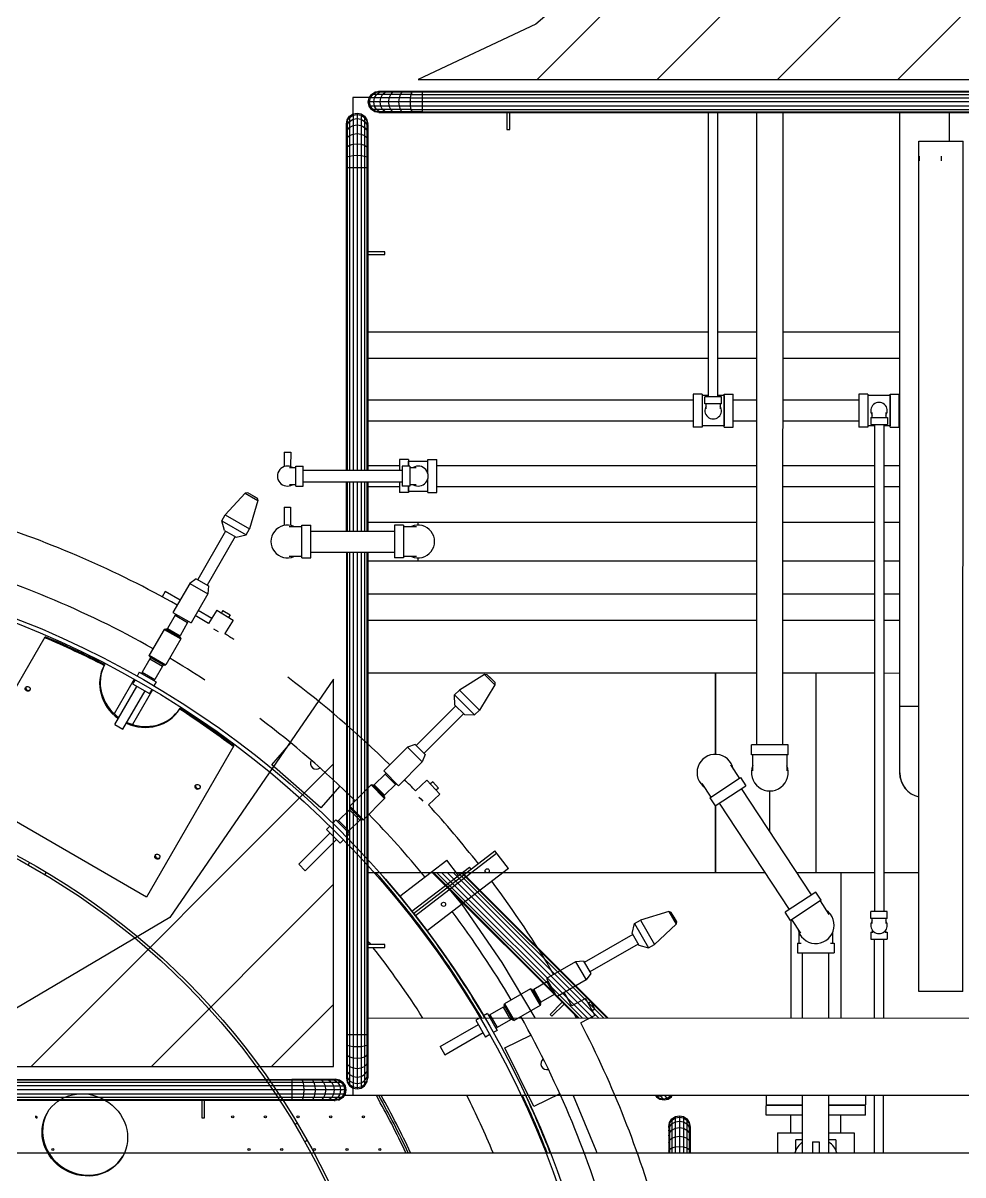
# Model space of a CAD drawing. Header units: metres. Extents: x 0 to 63075, y 0 to 44550.
# Drawn here: x 51508 to 51831.8, y 39128.8 to 39525.4 of the extents above; entities that cross this region are included whole.
import ezdxf

# ---------------------------------------------------------------- set-up
doc = ezdxf.new("R2010")
doc.units = ezdxf.units.M
doc.header["$LTSCALE"] = 75
for name, color, linetype in [('GSB', 7, 'Continuous'), ('ML6', 1, 'Continuous'), ('SDM', 7, 'Continuous'), ('SL1', 8, 'Continuous')]:
    doc.layers.add(name, color=color, linetype=linetype)
doc.styles.add('ROMANS', font='ROMANS.SHX')
doc.dimstyles.new('75___1-75', dxfattribs={"dimscale": 75, "dimtxt": 2.5, "dimasz": 2, "dimexe": 1.5, "dimexo": 1, "dimgap": 0.5, "dimtad": 1, "dimdec": 0, "dimzin": 12, "dimtxsty": 'ROMANS', "dimcen": 0, "dimclrd": 256, "dimclre": 256, "dimclrt": 3, "dimazin": 3, "dimtfac": 1, "dimtdec": 0, "dimtmove": 0, "dimatfit": 0, "dimfxl": 1, "dimlwd": -1, "dimlwe": -1, "dimarcsym": 0})
pattern_1 = [(44.99813, (326091.56, -18363.04), (-137.8813, 137.89033), [])]

# ---------------------------------------------------------------- blocks, each defined once
blk = doc.blocks.new('A$C6bae614f')
at = {"layer": 'SL1'}
h = blk.add_hatch(dxfattribs=at)
h.set_pattern_fill('_USER', color=256, scale=195, angle=44.9981, style=0, pattern_type=0)
h.set_pattern_definition(pattern_1)
h.paths.add_polyline_path([(358071, 37896.2), (361631.3, 37896.1), (361009.7, 38148.1), (360542.3, 38461.6), (359930.9, 38574.4), (359262.4, 38550.2), (358674.7, 38308.7), (358340.7, 38022.9)])
h = blk.add_hatch(dxfattribs=at)
h.set_pattern_fill('_USER', color=256, scale=195, angle=44.9981, style=0, pattern_type=0)
h.set_pattern_definition(pattern_1)
h.paths.add_polyline_path([(357501.1, 35974.6), (356922, 35632.6), (357876.8, 35632.6), (357876.8, 36521.1)])
for p, q in [((357920.7, 37854.3), (357920.7, 37816.4)), ((357958.6, 37854.3), (357920.7, 37854.3)), ((357956.3, 37844.3), (357958.1, 37853.6)), ((357958.1, 37853.6), (357963.4, 37861.5)), ((358053.4, 37853.6), (357958.1, 37853.6)), ((357959.4, 37844.3), (357961.2, 37853.6)), ((357961.2, 37853.6), (357966.4, 37861.5)), ((357963.4, 37861.5), (357971.3, 37866.8)), ((358054.6, 37861.5), (357963.4, 37861.5)), ((357966.4, 37861.5), (357974.1, 37866.8)), ((357968.6, 37844.3), (357970.3, 37853.6)), ((357970.3, 37853.6), (357975, 37861.5)), ((357971.3, 37866.8), (357980.7, 37868.7)), ((366481, 37866.5), (357971.3, 37866.8)), ((357974.1, 37866.8), (357983.2, 37868.7)), ((357975, 37861.5), (357982.2, 37866.8)), ((366471.7, 37868.4), (357980.7, 37868.7)), ((357982.2, 37866.8), (357990.6, 37868.7)), ((357983.4, 37844.3), (357984.9, 37853.6)), ((357984.9, 37853.6), (357989, 37861.5)), ((357989, 37861.5), (357995.2, 37866.8)), ((357995.2, 37866.8), (358002.5, 37868.7)), ((358003.1, 37844.3), (358004.3, 37853.6)), ((358004.3, 37853.6), (358007.6, 37861.5)), ((358007.6, 37861.5), (358012.5, 37866.8)), ((358012.5, 37866.8), (358018.3, 37868.7)), ((358026.7, 37844.3), (358027.5, 37853.6)), ((358027.5, 37853.6), (358029.8, 37861.5)), ((358029.8, 37861.5), (358033.2, 37866.8)), ((358033.2, 37866.8), (358037.3, 37868.7)), ((358053, 37844.3), (358053.4, 37853.6)), ((358053.4, 37853.6), (358054.6, 37861.5)), ((358053.4, 37853.6), (358080.7, 37853.6)), ((358054.6, 37861.5), (358056.3, 37866.8)), ((358056.3, 37866.8), (358054.6, 37861.5)), ((358054.6, 37861.5), (358080.7, 37861.5)), ((358056.3, 37866.8), (358058.4, 37868.7)), ((358080.7, 37866.8), (358056.3, 37866.8)), ((358080.7, 37866.8), (358080.7, 37868.7)), ((358080.7, 37861.5), (358080.7, 37866.8)), ((358080.7, 37861.5), (366371.7, 37861.3)), ((358080.7, 37853.6), (358080.7, 37861.5)), ((358080.7, 37844.3), (358080.7, 37853.6)), ((358080.7, 37853.6), (366371.7, 37853.3)), ((366496.1, 37844), (357956.3, 37844.3)), ((357958.1, 37834.9), (357956.3, 37844.3)), ((357963.4, 37827), (357958.1, 37834.9)), ((366494.2, 37834.7), (357958.1, 37834.9)), ((357961.2, 37834.9), (357959.4, 37844.3)), ((357966.4, 37827), (357961.2, 37834.9)), ((358054.6, 37827), (357963.4, 37827)), ((357971.3, 37821.7), (357963.4, 37827)), ((357974.1, 37821.7), (357966.4, 37827)), ((357970.3, 37834.9), (357968.6, 37844.3)), ((357975, 37827), (357970.3, 37834.9)), ((357982.2, 37821.7), (357975, 37827)), ((357984.9, 37834.9), (357983.4, 37844.3)), ((357989, 37827), (357984.9, 37834.9)), ((357995.2, 37821.7), (357989, 37827)), ((358004.3, 37834.9), (358003.1, 37844.3)), ((358007.6, 37827), (358004.3, 37834.9)), ((358012.5, 37821.7), (358007.6, 37827)), ((358027.5, 37834.9), (358026.7, 37844.3)), ((358029.8, 37827), (358027.5, 37834.9)), ((358033.2, 37821.7), (358029.8, 37827)), ((358053.4, 37834.9), (358053, 37844.3)), ((358054.6, 37827), (358053.4, 37834.9)), ((358054.6, 37827), (358080.7, 37827)), ((358056.3, 37821.7), (358054.6, 37827)), ((358054.6, 37827), (358056.3, 37821.7)), ((358080.7, 37834.9), (358080.7, 37844.3)), ((358080.7, 37827), (358080.7, 37834.9)), ((358080.7, 37827), (366371.7, 37826.7)), ((358080.7, 37821.7), (358080.7, 37827)), ((357906.3, 37794.3), (357908.1, 37803.6)), ((357906.3, 37791.8), (357908.1, 37800.9)), ((357908.1, 37803.6), (357913.4, 37811.5)), ((357908.1, 37800.9), (357913.4, 37808.6)), ((357908.1, 37800.9), (357908.1, 37803.6)), ((357908.1, 37800.9), (357908.1, 37792.8)), ((357908.1, 37792.8), (357913.4, 37799.9)), ((357913.4, 37811.5), (357921.3, 37816.8)), ((357913.4, 37808.6), (357921.3, 37813.7)), ((357913.4, 37811.5), (357913.4, 36999.7)), ((357913.4, 37799.9), (357921.3, 37804.7)), ((357921.3, 37816.8), (357930.7, 37818.7)), ((357921.3, 37816.8), (357921.3, 36999.7)), ((357921.3, 37813.7), (357930.7, 37815.6)), ((357921.3, 37804.7), (357930.7, 37806.4)), ((357930.7, 37818.7), (357930.6, 36999.7)), ((357930.7, 37818.7), (357940, 37816.8)), ((357930.7, 37815.6), (357940, 37813.7)), ((357930.7, 37806.4), (357940, 37804.7)), ((357940, 37816.8), (357947.9, 37811.5)), ((357940, 37816.8), (357940, 36999.7)), ((357940, 37813.7), (357947.9, 37808.6)), ((357940, 37804.7), (357947.9, 37799.9)), ((357947.9, 37811.5), (357947.9, 36999.7)), ((357947.9, 37811.5), (357953.2, 37803.6)), ((357947.9, 37808.6), (357953.2, 37800.9)), ((357947.9, 37799.9), (357953.2, 37792.8)), ((357953.2, 37803.6), (357953.2, 36999.7)), ((357953.2, 37803.6), (357955.1, 37794.3)), ((357953.2, 37800.9), (357955.1, 37791.8)), ((358080.7, 37821.7), (357971.3, 37821.7)), ((357980.7, 37819.9), (357971.3, 37821.7)), ((357983.2, 37819.9), (357974.1, 37821.7)), ((357980.7, 37819.9), (366471.7, 37819.6)), ((357990.6, 37819.9), (357982.2, 37821.7)), ((358002.5, 37819.9), (357995.2, 37821.7)), ((358018.3, 37819.9), (358012.5, 37821.7)), ((358037.3, 37819.9), (358033.2, 37821.7)), ((358056.3, 37821.7), (358080.7, 37821.7)), ((358058.4, 37819.9), (358056.3, 37821.7)), ((358080.7, 37819.9), (358080.7, 37821.7)), ((358080.7, 37821.7), (366371.7, 37821.5)), ((358274.3, 37819.9), (358274.3, 37780.8)), ((358280.7, 37780.8), (358280.7, 37819.9)), ((358736.8, 37168.2), (358736.8, 37819.9)), ((358758.2, 37168.2), (358758.2, 37819.9)), ((358847.3, 36369.9), (358847.4, 37819.8)), ((358907.6, 36369.9), (358907.7, 37819.8)), ((359175.4, 36306.3), (359175.4, 37819.8)), ((359289.7, 37754.7), (359289.7, 37819.8)), ((357906.2, 36999.7), (357906.3, 37791.8)), ((357906.3, 37794.3), (357906.3, 37791.8)), ((357906.3, 37784.4), (357908.1, 37792.8)), ((357906.3, 37772.5), (357908.1, 37779.8)), ((357908.1, 37792.8), (357908.1, 36999.7)), ((357908.1, 37779.8), (357913.4, 37786)), ((357913.4, 37786), (357921.3, 37790.1)), ((357921.3, 37790.1), (357930.7, 37791.5)), ((357930.7, 37791.5), (357940, 37790.1)), ((357940, 37790.1), (357947.9, 37786)), ((357947.9, 37786), (357953.2, 37779.8)), ((357953.2, 37792.8), (357955.1, 37784.4)), ((357953.2, 37779.8), (357955.1, 37772.5)), ((357955.1, 37791.8), (357955, 36999.7)), ((357955.1, 37791.8), (357955.1, 37794.3)), ((358274.3, 37780.8), (358280.7, 37780.8)), ((357906.3, 37756.6), (357908.1, 37762.5)), ((357908.1, 37762.5), (357913.4, 37767.4)), ((357913.4, 37767.4), (357921.3, 37770.7)), ((357913.4, 37745.2), (357921.3, 37747.4)), ((357921.3, 37770.7), (357930.7, 37771.8)), ((357921.3, 37747.4), (357930.7, 37748.3)), ((357930.7, 37771.8), (357940, 37770.7)), ((357930.7, 37748.3), (357940, 37747.4)), ((357940, 37770.7), (357947.9, 37767.4)), ((357940, 37747.4), (357947.9, 37745.2)), ((357947.9, 37767.4), (357953.2, 37762.4)), ((357953.2, 37762.4), (357955.1, 37756.6)), ((359219.6, 35804.7), (359219.7, 37754.7)), ((359219.7, 37754.7), (359320.7, 37754.7)), ((359320.6, 35804.7), (359320.7, 37754.7)), ((357906.3, 37737.7), (357908.1, 37741.7)), ((357908.1, 37741.7), (357913.4, 37745.2)), ((357908.1, 37718.6), (357913.4, 37720.4)), ((357913.4, 37720.4), (357921.3, 37721.5)), ((357921.3, 37721.5), (357930.7, 37722)), ((357930.7, 37722), (357940, 37721.5)), ((357940, 37721.5), (357947.9, 37720.4)), ((357947.9, 37745.2), (357953.2, 37741.7)), ((357947.9, 37720.4), (357953.2, 37718.6)), ((357953.2, 37741.7), (357955.1, 37737.7)), ((359220.2, 37720.1), (359220.2, 37709.7)), ((359270.2, 37720.1), (359270.2, 37709.7)), ((357906.3, 37716.5), (357908.1, 37718.6)), ((357906.3, 37694.3), (357908.1, 37694.3)), ((357908.1, 37694.3), (357913.4, 37694.3)), ((357913.4, 37694.3), (357921.3, 37694.3)), ((357921.3, 37694.3), (357930.7, 37694.3)), ((357930.7, 37694.3), (357940, 37694.3)), ((357940, 37694.3), (357947.9, 37694.3)), ((357947.9, 37694.3), (357953.2, 37694.3)), ((357953.2, 37718.6), (357955.1, 37716.5)), ((357953.2, 37694.3), (357955.1, 37694.3)), ((357994.2, 37500.6), (357955.1, 37500.6)), ((357955.1, 37494.3), (357994.2, 37494.3)), ((357994.2, 37494.3), (357994.2, 37500.6)), ((358736.8, 37316.5), (357955.1, 37316.6)), ((358847.3, 37316.5), (358758.2, 37316.5)), ((359175.4, 37316.5), (358907.7, 37316.5)), ((358736.8, 37256.2), (357955.1, 37256.2)), ((358847.3, 37256.2), (358758.2, 37256.2)), ((359175.4, 37256.2), (358907.7, 37256.2)), ((358701.5, 37174.1), (358701.5, 37098.6)), ((358722.1, 37174.1), (358701.5, 37174.1)), ((358722.1, 37174.1), (358722.1, 37098.6)), ((358736.8, 37170.9), (358722.1, 37170.9)), ((358766.5, 37168.2), (358728.4, 37168.2)), ((358728.4, 37152.3), (358728.4, 37168.2)), ((358772.9, 37170.9), (358758.2, 37170.9)), ((358766.5, 37152.3), (358766.5, 37168.2)), ((358772.9, 37098.6), (358772.9, 37174.1)), ((358772.9, 37174.1), (358793.5, 37174.1)), ((358772.9, 37170.9), (358772.9, 37101.8)), ((358793.5, 37098.6), (358793.5, 37174.1)), ((359082, 37174.1), (359082, 37098.6)), ((359102.7, 37174.1), (359082, 37174.1)), ((359102.7, 37174.1), (359102.7, 37098.6)), ((359153.4, 37170.9), (359102.7, 37170.9)), ((359153.4, 37098.6), (359153.4, 37174.1)), ((359153.4, 37174.1), (359174, 37174.1)), ((359153.4, 37170.9), (359153.4, 37101.8)), ((359174, 37098.6), (359174, 37174.1)), ((358701.5, 37160.5), (357955.1, 37160.5)), ((358766.5, 37152.3), (358728.4, 37152.3)), ((358731.6, 37140.6), (358731.6, 37152.3)), ((358763.4, 37152.3), (358763.4, 37140.6)), ((358847.3, 37160.5), (358793.5, 37160.5)), ((359082, 37160.5), (358907.7, 37160.5)), ((359175.4, 37160.5), (359174, 37160.5)), ((358701.5, 37112.2), (357955.1, 37112.3)), ((358847.3, 37112.2), (358793.5, 37112.2)), ((359082, 37112.2), (358907.7, 37112.2)), ((359109, 37120.4), (359147.1, 37120.4)), ((359109, 37120.4), (359109, 37104.6)), ((359112.2, 37120.4), (359112.2, 37132.1)), ((359143.9, 37132.1), (359143.9, 37120.4)), ((359147.1, 37120.4), (359147.1, 37104.6)), ((359175.4, 37112.2), (359174, 37112.2)), ((358722.1, 37098.6), (358701.5, 37098.6)), ((358772.9, 37101.8), (358722.1, 37101.8)), ((358772.9, 37098.6), (358793.5, 37098.6)), ((359102.7, 37098.6), (359082, 37098.6)), ((359117.4, 37101.8), (359102.7, 37101.8)), ((359109, 37104.6), (359147.1, 37104.6)), ((359117.4, 37104.6), (359117.3, 35988.2)), ((359138.7, 37104.6), (359138.7, 35988.2)), ((359153.4, 37101.8), (359138.7, 37101.8)), ((359153.4, 37098.6), (359174, 37098.6)), ((357763.2, 37041.4), (357763.1, 37008.1)), ((357763.2, 37041.4), (357778.2, 37041.4)), ((357778.2, 37041.4), (357778.1, 37008.1)), ((357789.8, 36963.4), (357789.8, 37009.4)), ((357789.8, 37009.4), (357807.2, 37009.4)), ((357807.2, 36963.4), (357807.2, 37009.4)), ((357955, 37010.5), (358027.7, 37010.5)), ((358027.7, 37024.1), (358027.7, 36999.7)), ((358048.4, 37024.1), (358027.7, 37024.1)), ((358034, 37009.4), (358034, 36963.4)), ((358051.5, 37009.4), (358034, 37009.4)), ((358048.4, 37024.1), (358048.4, 37009.4)), ((358048.4, 37009.4), (358048.4, 37020.9)), ((358048.4, 37020.9), (358092.9, 37020.9)), ((358051.5, 37009.4), (358051.5, 36963.4)), ((358092.9, 36992.1), (358092.9, 37024.1)), ((358092.9, 37024.1), (358113.5, 37024.1)), ((358113.5, 36948.7), (358113.5, 37024.1)), ((358113.5, 37010.5), (358847.3, 37010.5)), ((358907.7, 37010.5), (359117.4, 37010.5)), ((359138.7, 37010.5), (359175.4, 37010.5)), ((357775.1, 37006.2), (357789.8, 37006.2)), ((357807.2, 36999.7), (358034, 36999.7)), ((358051.5, 37006.2), (358066.2, 37006.2)), ((358092.9, 36948.7), (358092.9, 36980.7)), ((357789.8, 36966.6), (357775.1, 36966.6)), ((357789.8, 36963.4), (357807.2, 36963.4)), ((357807.2, 36973.1), (358034, 36973.1)), ((357906.2, 36860.5), (357906.2, 36973.1)), ((357908.1, 36973.1), (357908.1, 36860.5)), ((357913.4, 36973.1), (357913.4, 36860.5)), ((357921.3, 36973.1), (357921.3, 36860.5)), ((357930.6, 36973.1), (357930.6, 36860.5)), ((357940, 36973.1), (357940, 36860.5)), ((357947.9, 36973.1), (357947.9, 36860.5)), ((357953.2, 36973.1), (357953.2, 36860.5)), ((357955, 36973.1), (357955, 36860.5)), ((357955, 36962.3), (358027.7, 36962.3)), ((358027.7, 36973.1), (358027.7, 36948.7)), ((358051.5, 36963.4), (358034, 36963.4)), ((358048.4, 36951.8), (358048.4, 36963.4)), ((358048.4, 36963.4), (358048.4, 36948.7)), ((358066.2, 36966.6), (358051.5, 36966.6)), ((358113.5, 36962.3), (358847.3, 36962.2)), ((358907.6, 36962.2), (359117.4, 36962.2)), ((359138.7, 36962.2), (359175.4, 36962.2)), ((357674.1, 36947), (357627.6, 36897.7)), ((357680.2, 36948), (357674.1, 36947)), ((357674.1, 36947), (357703.2, 36930.2)), ((357701.1, 36936), (357680.2, 36948)), ((357690.8, 36942.3), (357680.2, 36948)), ((357703.2, 36930.2), (357683.8, 36865.2)), ((357690.8, 36942.3), (357701.1, 36936)), ((357701.1, 36936), (357703.2, 36930.2)), ((358048.4, 36948.7), (358027.7, 36948.7)), ((358048.4, 36951.8), (358092.9, 36951.8)), ((358092.9, 36948.7), (358113.5, 36948.7)), ((357763.1, 36915.4), (357778.1, 36915.4)), ((357763.1, 36915.4), (357763.1, 36873.4)), ((357778.1, 36915.4), (357778.1, 36873.4)), ((357619.9, 36883.9), (357627.6, 36897.7)), ((357619.9, 36883.9), (357675.7, 36851.6)), ((357626.4, 36861.7), (357619.9, 36883.9)), ((357627.6, 36897.7), (357683.8, 36865.2)), ((357955, 36880.8), (358847.3, 36880.8)), ((358070.6, 36874.1), (358070.6, 36880.8)), ((358907.6, 36880.8), (359117.4, 36880.8)), ((359138.7, 36880.8), (359175.4, 36880.8)), ((357628.8, 36860.3), (357564.8, 36749.3)), ((357626.4, 36861.7), (357653.3, 36846.2)), ((357653.3, 36846.2), (357675.7, 36851.6)), ((357675.7, 36851.6), (357683.8, 36865.2)), ((357774.7, 36870.9), (357804.1, 36870.9)), ((357804.1, 36798.7), (357804.1, 36874.1)), ((357804.1, 36874.1), (357824.7, 36874.1)), ((357824.7, 36798.7), (357824.7, 36874.1)), ((357824.7, 36860.5), (358016.5, 36860.5)), ((358016.5, 36874.1), (358016.5, 36798.7)), ((358037.2, 36874.1), (358016.5, 36874.1)), ((358037.2, 36874.1), (358037.2, 36798.7)), ((358037.2, 36870.9), (358066.6, 36870.9)), ((357650.8, 36847.6), (357586.8, 36736.6)), ((357804.1, 36801.9), (357774.7, 36801.9)), ((357804.1, 36798.7), (357824.7, 36798.7)), ((357824.7, 36812.3), (358016.5, 36812.3)), ((357906.2, 36812.3), (357906.2, 35605.8)), ((357908.1, 36812.3), (357908.1, 35596.4)), ((357913.4, 36812.3), (357913.3, 35588.5)), ((357921.3, 36812.3), (357921.3, 35583.2)), ((357930.6, 36812.3), (357930.6, 35581.4)), ((357940, 36812.3), (357939.9, 35583.2)), ((357947.9, 36812.3), (357947.9, 35588.5)), ((357953.2, 36812.3), (357953.1, 35607.3)), ((357955, 36812.3), (357955, 35605.8)), ((358037.2, 36798.7), (358016.5, 36798.7)), ((358066.6, 36801.8), (358037.2, 36801.8)), ((358070.6, 36791.9), (358070.6, 36798.7)), ((357955, 36791.9), (358847.3, 36791.9)), ((358907.6, 36791.9), (359117.4, 36791.9)), ((359138.7, 36791.9), (359175.4, 36791.9)), ((357561.6, 36751.1), (357546.8, 36740.5)), ((357561.6, 36751.1), (357589.9, 36734.8)), ((357490.1, 36721.7), (357483.3, 36709.8)), ((357524.5, 36701.9), (357490.1, 36721.7)), ((357546.8, 36740.5), (357508.1, 36673.6)), ((357546.8, 36740.5), (357588.1, 36716.6)), ((357588.1, 36716.6), (357549.5, 36649.7)), ((357589.9, 36734.8), (357588.1, 36716.6)), ((357955, 36716.6), (358847.3, 36716.5)), ((358907.6, 36716.5), (359117.4, 36716.5)), ((359138.7, 36716.5), (359175.4, 36716.5)), ((357512.9, 36667.4), (357495.4, 36637.1)), ((357508.1, 36673.6), (357549.5, 36649.7)), ((357514.5, 36669.9), (357512.9, 36667.4)), ((357512.9, 36667.4), (357541.8, 36650.7)), ((357597.1, 36660), (357565.8, 36678)), ((357608.8, 36679), (357589.9, 36648.4)), ((357608.8, 36679), (357646.2, 36655.9)), ((357622.9, 36678.4), (357619.3, 36672.5)), ((357622.9, 36678.4), (357639.4, 36668.3)), ((357639.4, 36668.3), (357635.7, 36662.3)), ((357494, 36634.4), (357495.4, 36637.1)), ((357495.4, 36637.1), (357524.3, 36620.4)), ((357541.8, 36650.7), (357524.3, 36620.4)), ((357543.1, 36653.4), (357541.8, 36650.7)), ((357601.4, 36636.5), (357606.5, 36633.4)), ((357646.2, 36655.9), (357627.2, 36625.1)), ((357955, 36656.2), (358847.3, 36656.2)), ((358907.6, 36656.2), (359117.3, 36656.2)), ((359138.7, 36656.2), (359175.4, 36656.2)), ((357014.7, 36271.2), (357214.9, 36618)), ((357488, 36635), (357453.7, 36575.5)), ((357491.8, 36635.7), (357488, 36635)), ((357488, 36635), (357526.1, 36613)), ((357491.8, 36635.7), (357524.8, 36616.7)), ((357526.1, 36613), (357491.8, 36553.5)), ((357522.6, 36617.9), (357524.3, 36620.4)), ((357524.8, 36616.7), (357526.1, 36613)), ((357606.5, 36633.4), (357612.1, 36629.9)), ((357262.5, 36600.4), (357261, 36597.9)), ((357454.9, 36567.1), (357437.4, 36536.8)), ((357453.7, 36575.5), (357491.8, 36553.5)), ((357455, 36571.9), (357453.7, 36575.5)), ((357457.2, 36570.6), (357454.9, 36567.1)), ((357454.9, 36567.1), (357483.8, 36550.4)), ((357455, 36571.9), (357488, 36552.9)), ((357351.4, 36554.4), (357350.2, 36552.3)), ((357430.9, 36536.5), (357425.8, 36527.8)), ((357430.9, 36536.5), (357425.8, 36527.8)), ((357430.9, 36536.5), (357469.4, 36514.3)), ((357435.8, 36533.7), (357437.4, 36536.8)), ((357437.4, 36536.8), (357466.3, 36520.1)), ((357483.8, 36550.4), (357466.3, 36520.1)), ((357485.8, 36554.1), (357483.8, 36550.4)), ((357488, 36552.9), (357491.8, 36553.5)), ((357955, 36535), (358847.3, 36535)), ((358222.9, 36531.3), (358165.3, 36495.8)), ((358222.9, 36531.3), (358246.7, 36507.6)), ((358229.1, 36530.8), (358222.9, 36531.3)), ((358246.2, 36513.7), (358229.1, 36530.8)), ((358237.9, 36522.5), (358229.1, 36530.8)), ((358752.5, 36348.4), (358752.5, 36535)), ((358752.5, 36535), (358752.5, 36348.4)), ((358907.6, 36535), (359117.3, 36535)), ((358983, 36535), (358983, 36306.4)), ((358983, 36535), (358983, 36306.4)), ((359138.7, 36535), (359175.4, 36534.9)), ((357419.4, 36520.5), (357373.5, 36441)), ((357421.1, 36519.5), (357415.6, 36510.1)), ((357421.1, 36519.5), (357415.6, 36510.1)), ((357415.6, 36510.1), (357454.2, 36487.9)), ((357469.4, 36514.3), (357464.3, 36505.5)), ((357469.4, 36514.3), (357464.3, 36505.5)), ((357464.5, 36517.1), (357466.3, 36520.1)), ((358246.7, 36507.6), (358211.2, 36449.9)), ((358237.9, 36522.5), (358246.2, 36513.7)), ((358246.2, 36513.7), (358246.7, 36507.6)), ((357375, 36416.6), (357425.6, 36504.3)), ((357393.4, 36405.9), (357444.1, 36493.7)), ((357461.2, 36496.3), (357415.3, 36416.8)), ((357459.6, 36497.3), (357454.2, 36487.9)), ((357459.6, 36497.3), (357454.2, 36487.9)), ((358154.2, 36484.5), (358165.3, 36495.8)), ((358154.2, 36484.5), (358199.8, 36438.9)), ((358154.7, 36461.4), (358154.2, 36484.5)), ((358165.3, 36495.8), (358211.2, 36449.9)), ((357523.4, 36452.3), (357524.6, 36454.4)), ((358156.8, 36459.4), (358066.1, 36368.7)), ((358154.7, 36461.4), (358176.7, 36439.4)), ((359219.6, 36458.3), (359175.4, 36458.3)), ((358174.7, 36441.4), (358084.1, 36350.8)), ((358176.7, 36439.4), (358199.8, 36438.9)), ((358199.8, 36438.9), (358211.2, 36449.9)), ((357375, 36416.6), (357393.4, 36405.9)), ((357607.4, 36397.9), (357608.9, 36400.4)), ((357734.6, 36324.5), (357778.5, 36374.5)), ((357647.9, 36367.9), (357447.7, 36021.2)), ((358046.5, 36364.9), (357991.8, 36310.3)), ((358063.6, 36371.3), (358046.5, 36364.9)), ((358046.5, 36364.9), (358080.2, 36331.1)), ((358063.6, 36371.3), (358086.7, 36348.2)), ((358086.7, 36348.2), (358080.2, 36331.1)), ((358919.5, 36369.9), (358835.4, 36369.9)), ((358835.4, 36347.6), (358835.4, 36369.9)), ((358919.5, 36347.6), (358835.4, 36347.6)), ((358838.6, 36310.4), (358838.6, 36347.6)), ((358916.3, 36347.6), (358916.3, 36310.4)), ((358919.5, 36347.6), (358919.5, 36369.9)), ((357847.4, 36225.5), (357734.6, 36324.5)), ((358080.2, 36331.1), (358025.6, 36276.5)), ((358787.1, 36324.4), (358807.6, 36293.3)), ((357994.8, 36303.1), (357970.1, 36278.3)), ((357991.8, 36310.3), (358025.6, 36276.5)), ((357997.1, 36305), (357994.8, 36303.1)), ((357994.8, 36303.1), (358018.4, 36279.5)), ((358740.1, 36248.8), (358810.3, 36295)), ((358810.3, 36295), (358822.5, 36276.5)), ((358983, 36306.4), (358983, 36077.8)), ((358983, 36306.4), (358983, 36077.8)), ((357447.7, 36021.2), (357014.7, 36271.2)), ((357891.3, 36275.6), (357847.4, 36225.5)), ((357962.5, 36278.2), (357913.9, 36229.6)), ((357962.5, 36278.2), (357993.6, 36247.1)), ((357966.3, 36277.9), (357962.5, 36278.2)), ((357966.3, 36277.9), (357979.8, 36264.4)), ((357968.1, 36276.1), (357970.1, 36278.3)), ((357970.1, 36278.3), (357993.7, 36254.7)), ((358018.4, 36279.5), (357993.7, 36254.7)), ((358020.4, 36281.7), (358018.4, 36279.5)), ((358090.5, 36289.4), (358064.3, 36264.7)), ((358090.5, 36289.4), (358120.7, 36257.4)), ((358104, 36285.2), (358098.9, 36280.4)), ((358104, 36285.2), (358117.3, 36271.1)), ((358117.3, 36271.1), (358112.2, 36266.4)), ((358742.7, 36250.5), (358722.2, 36281.6)), ((358752.3, 36230.2), (358822.5, 36276.5)), ((358973.3, 36026), (358812.6, 36269.9)), ((357993.6, 36247.1), (357945, 36198.5)), ((357979.8, 36264.4), (357993.2, 36250.9)), ((357991.4, 36252.7), (357993.7, 36254.7)), ((357993.2, 36250.9), (357993.6, 36247.1)), ((358072.3, 36250.3), (358076.5, 36246)), ((358076.5, 36246), (358081, 36241.1)), ((358120.7, 36257.4), (358094.3, 36232.6)), ((358740.1, 36248.8), (358752.3, 36230.2)), ((358877.5, 36171.4), (358877.5, 36264.3)), ((357912.9, 36221.2), (357888.1, 36196.4)), ((357916, 36224), (357912.9, 36221.2)), ((357912.9, 36221.2), (357936.5, 36197.5)), ((357913.9, 36229.6), (357945, 36198.5)), ((357914.2, 36225.8), (357913.9, 36229.6)), ((357914.2, 36225.8), (357927.7, 36212.3)), ((358752.5, 36077.8), (358752.5, 36230.3)), ((358752.5, 36230.3), (358752.5, 36077.8)), ((358922.9, 35992.8), (358762.2, 36236.7)), ((357881.7, 36197.9), (357874.6, 36190.7)), ((357881.7, 36197.9), (357874.6, 36190.7)), ((357881.7, 36197.9), (357897.5, 36182.1)), ((357885.8, 36193.8), (357888.1, 36196.4)), ((357888.1, 36196.4), (357911.8, 36172.8)), ((357936.5, 36197.5), (357911.8, 36172.8)), ((357927.7, 36212.3), (357941.1, 36198.9)), ((357939.3, 36200.7), (357936.5, 36197.5)), ((357941.1, 36198.9), (357945, 36198.5)), ((357796.7, 36096.4), (357868.4, 36168.1)), ((357867.9, 36184), (357860.2, 36176.3)), ((357867.9, 36184), (357860.2, 36176.3)), ((357860.2, 36176.3), (357875.9, 36160.6)), ((357897.5, 36182.1), (357913.2, 36166.4)), ((357913.2, 36166.4), (357906.1, 36159.2)), ((357913.2, 36166.4), (357906.1, 36159.2)), ((357909.2, 36170.4), (357911.8, 36172.8)), ((357811.8, 36081.4), (357883.5, 36153)), ((357875.9, 36160.6), (357891.6, 36144.8)), ((357899.3, 36152.5), (357891.6, 36144.8)), ((357899.3, 36152.5), (357891.6, 36144.8)), ((358060.2, 35983.7), (358246.8, 36126.8)), ((358064.2, 35978.7), (358250.7, 36121.8)), ((358277.7, 36086.5), (358246.8, 36126.8)), ((357178.7, 36100.4), (357175.6, 36094.9)), ((357796.7, 36096.4), (357811.8, 36081.4)), ((358028.4, 36023.2), (358136.1, 36105.9)), ((358056.3, 35988.7), (358188.1, 36089.7)), ((358277.7, 36086.5), (358091.3, 35943.5)), ((358163.1, 36070.6), (358136.1, 36105.9)), ((358191.9, 36084.7), (358188.1, 36089.7)), ((357214.5, 36072.4), (357217.7, 36077.9)), ((357955, 36077.8), (358866.9, 36077.8)), ((358437, 35743.8), (358103, 36077.8)), ((358105.6, 36077.8), (358439.6, 35743.8)), ((358113.1, 36077.8), (358447.1, 35743.8)), ((358124.3, 36077.8), (358458.3, 35743.8)), ((358137.5, 36077.8), (358471.5, 35743.8)), ((358150.7, 36077.8), (358484.7, 35743.8)), ((358161.9, 36077.8), (358495.9, 35743.8)), ((358169.4, 36077.8), (358503.4, 35743.8)), ((358172, 36077.8), (358506, 35743.8)), ((358939.2, 36077.8), (359117.3, 36077.8)), ((359040.2, 36077.8), (359040.2, 35743.7)), ((359138.7, 36077.8), (359219.6, 36077.7)), ((358145.2, 36035.6), (358171.3, 36003.1)), ((358983.2, 36032.5), (358913, 35986.3)), ((358995.4, 36014), (358983.2, 36032.5)), ((358171.3, 36003.1), (358262.9, 35871.2)), ((358995.4, 36014), (358925.2, 35967.7)), ((358992.7, 36012.2), (359013.2, 35981.1)), ((358060.4, 35983.8), (358091.3, 35943.5)), ((358645.5, 35987.8), (358580.6, 35968.4)), ((358645.5, 35987.8), (358662.3, 35958.7)), ((358651.3, 35985.7), (358645.5, 35987.8)), ((358663.4, 35964.8), (358651.3, 35985.7)), ((358657.6, 35975.4), (358651.3, 35985.7)), ((358925.2, 35967.7), (358913, 35986.3)), ((359147, 35988.2), (359108.9, 35988.2)), ((359108.9, 35972.3), (359108.9, 35988.2)), ((359147, 35972.3), (359147, 35988.2)), ((358561.5, 35937.9), (358567, 35960.3)), ((358567, 35960.3), (358580.6, 35968.4)), ((358567, 35960.3), (358599.2, 35904.5)), ((358580.6, 35968.4), (358613, 35912.2)), ((358662.3, 35958.7), (358613, 35912.2)), ((358657.6, 35975.4), (358663.4, 35964.8)), ((358663.4, 35964.8), (358662.3, 35958.7)), ((358925.9, 35968.2), (358925.9, 35743.7)), ((358948.3, 35938.3), (358927.8, 35969.5)), ((359147, 35972.3), (359108.9, 35972.3)), ((359112.1, 35960.6), (359112.1, 35972.3)), ((359143.9, 35972.3), (359143.9, 35960.6)), ((358562.9, 35935.4), (358451.9, 35871.4)), ((358561.5, 35937.9), (358577, 35911)), ((358944.1, 35940.3), (358944.1, 35915.1)), ((359021.9, 35915.1), (359021.9, 35940.3)), ((359108.9, 35940.4), (359113.7, 35940.4)), ((359108.9, 35940.4), (359108.9, 35924.6)), ((359108.9, 35924.6), (359147, 35924.6)), ((359112.1, 35945.8), (359112.1, 35940.4)), ((359117.3, 35743.7), (359117.3, 35924.6)), ((359138.7, 35743.7), (359138.7, 35924.6)), ((359142.3, 35940.4), (359147, 35940.4)), ((359143.9, 35940.4), (359143.9, 35945.8)), ((359147, 35940.4), (359147, 35924.6)), ((357994.1, 35912.1), (357955, 35912.1)), ((357955, 35905.8), (357994.1, 35905.8)), ((357994.1, 35905.8), (357994.1, 35912.1)), ((358575.6, 35913.4), (358464.6, 35849.4)), ((358577, 35911), (358599.2, 35904.5)), ((358599.2, 35904.5), (358613, 35912.2)), ((358941, 35915.1), (358949, 35915.1)), ((358941, 35915.1), (358941, 35892.9)), ((359017, 35915.1), (359025, 35915.1)), ((359025, 35915.1), (359025, 35892.9)), ((358262.9, 35871.2), (358338.5, 35743.8)), ((358432, 35872.7), (358365, 35834.1)), ((358450.1, 35874.5), (358432, 35872.7)), ((358432, 35872.7), (358455.8, 35831.4)), ((358450.1, 35874.5), (358466.5, 35846.2)), ((358941, 35892.9), (359025, 35892.9)), ((358952.8, 35743.7), (358952.8, 35892.9)), ((359013.1, 35743.7), (359013.2, 35892.9)), ((358466.5, 35846.2), (358455.8, 35831.4)), ((358366.1, 35826.4), (358335.7, 35808.9)), ((358365, 35834.1), (358388.9, 35792.7)), ((358368.7, 35827.7), (358366.1, 35826.4)), ((358366.1, 35826.4), (358382.8, 35797.5)), ((358455.8, 35831.4), (358388.9, 35792.7)), ((358328.4, 35810.8), (358268.8, 35776.4)), ((358328.4, 35810.8), (358350.4, 35772.7)), ((358332, 35809.4), (358328.4, 35810.8)), ((358332, 35809.4), (358351, 35776.4)), ((358333.2, 35807.2), (358335.7, 35808.9)), ((358335.7, 35808.9), (358352.4, 35780)), ((358382.8, 35797.5), (358352.4, 35780)), ((358385.2, 35799.1), (358382.8, 35797.5)), ((359320.6, 35804.7), (359219.6, 35804.7)), ((358265.7, 35768.5), (358235.4, 35751)), ((358269.5, 35770.4), (358265.7, 35768.5)), ((358265.7, 35768.5), (358282.4, 35739.6)), ((358268.2, 35772.6), (358268.8, 35776.4)), ((358268.2, 35772.6), (358287.2, 35739.6)), ((358268.8, 35776.4), (358290.8, 35738.3)), ((358350.4, 35772.7), (358290.8, 35738.3)), ((358349.8, 35778.6), (358352.4, 35780)), ((358351, 35776.4), (358350.4, 35772.7)), ((358400.9, 35779.9), (358373.2, 35752.2)), ((358377.7, 35747.8), (358405.4, 35775.4)), ((358454.9, 35788.4), (358423.3, 35771.4)), ((358454.9, 35788.4), (358475.8, 35749.7)), ((358466.9, 35780.9), (358460.8, 35777.6)), ((358466.9, 35780.9), (358476.1, 35763.9)), ((357955, 35743.8), (360670.1, 35743.7)), ((358212.6, 35744.2), (358203.2, 35738.8)), ((358212.6, 35744.2), (358203.2, 35738.8)), ((358203.2, 35738.8), (358225.4, 35700.2)), ((358229.6, 35754), (358220.8, 35749)), ((358229.6, 35754), (358220.8, 35749)), ((358229.6, 35754), (358251.8, 35715.5)), ((358232.4, 35749.1), (358235.4, 35751)), ((358235.4, 35751), (358252.1, 35722.1)), ((358282.4, 35739.6), (358252.1, 35722.1)), ((358286, 35741.8), (358282.4, 35739.6)), ((358287.2, 35739.6), (358290.8, 35738.3)), ((358373.2, 35752.2), (358377.7, 35747.8)), ((358427.3, 35755.4), (358433.3, 35744.3)), ((358475.8, 35749.7), (358443.9, 35732.5)), ((358476.1, 35763.9), (358469.9, 35760.5)), ((358121.2, 35678.1), (358209, 35728.8)), ((358251.8, 35715.5), (358243.1, 35710.4)), ((358251.8, 35715.5), (358243.1, 35710.4)), ((358249, 35720.4), (358252.1, 35722.1)), ((357906.2, 35705.8), (357908.1, 35705.8)), ((357908.1, 35705.8), (357913.3, 35705.8)), ((357913.3, 35705.8), (357921.3, 35705.8)), ((357921.3, 35705.8), (357930.6, 35705.8)), ((357930.6, 35705.8), (357939.9, 35705.8)), ((357939.9, 35705.8), (357947.9, 35705.8)), ((357947.9, 35705.8), (357953.1, 35705.8)), ((357953.1, 35705.8), (357955, 35705.8)), ((358131.9, 35659.6), (358219.6, 35710.3)), ((358234.9, 35705.7), (358225.4, 35700.2)), ((358234.9, 35705.7), (358225.4, 35700.2)), ((358269.7, 35675.2), (358329.4, 35704.6)), ((357906.2, 35683.5), (357908.1, 35681.4)), ((357906.2, 35662.4), (357908.1, 35658.3)), ((357908.1, 35681.4), (357913.3, 35679.7)), ((357913.3, 35679.7), (357921.3, 35678.5)), ((357921.3, 35678.5), (357930.6, 35678.1)), ((357930.6, 35678.1), (357939.9, 35678.5)), ((357939.9, 35678.5), (357947.9, 35679.7)), ((357947.9, 35679.7), (357953.1, 35681.4)), ((357953.1, 35681.4), (357955, 35683.5)), ((357953.1, 35658.3), (357955, 35662.4)), ((358121.2, 35678.1), (358131.9, 35659.6)), ((358336, 35540.6), (358269.7, 35675.2)), ((357906.2, 35643.4), (357908.1, 35637.6)), ((357908.1, 35658.3), (357913.3, 35654.9)), ((357908.1, 35637.6), (357913.3, 35632.7)), ((357913.3, 35654.9), (357921.3, 35652.6)), ((357921.3, 35652.6), (357930.6, 35651.8)), ((357930.6, 35651.8), (357939.9, 35652.6)), ((357939.9, 35652.6), (357947.9, 35654.9)), ((357947.9, 35654.9), (357953.1, 35658.3)), ((357947.9, 35632.7), (357953.1, 35637.6)), ((357953.1, 35637.6), (357955, 35643.4)), ((357906.2, 35627.6), (357908.1, 35620.3)), ((357906.2, 35615.7), (357908.1, 35607.3)), ((357906.2, 35608.3), (357908.1, 35599.2)), ((357908.1, 35620.3), (357913.3, 35614.1)), ((357908.1, 35607.3), (357913.3, 35600.1)), ((357913.3, 35632.7), (357921.3, 35629.4)), ((357913.3, 35614.1), (357921.3, 35610)), ((357921.3, 35629.4), (357930.6, 35628.2)), ((357921.3, 35610), (357930.6, 35608.5)), ((357930.6, 35628.2), (357939.9, 35629.4)), ((357930.6, 35608.5), (357939.9, 35610)), ((357939.9, 35629.4), (357947.9, 35632.7)), ((357939.9, 35610), (357947.9, 35614.1)), ((357947.9, 35614.1), (357953.1, 35620.3)), ((357947.9, 35600.1), (357953.1, 35607.3)), ((357953.1, 35620.3), (357955, 35627.6)), ((357953.1, 35607.3), (357955, 35615.7)), ((357953.1, 35599.2), (357955, 35608.3)), ((357953.1, 35607.3), (357953.1, 35599.2)), ((357021.1, 35603.2), (357780.6, 35603.1)), ((357780.6, 35601.3), (357021.1, 35601.3)), ((357780.6, 35596), (357021.1, 35596)), ((357780.6, 35588.1), (357021.1, 35588.1)), ((357802.9, 35603.1), (357780.6, 35603.1)), ((357780.6, 35603.1), (357780.6, 35601.3)), ((357780.6, 35601.3), (357780.6, 35596)), ((357804.9, 35601.3), (357780.6, 35601.3)), ((357806.7, 35596), (357780.6, 35596)), ((357780.6, 35596), (357780.6, 35588.1)), ((357780.6, 35588.1), (357780.6, 35578.7)), ((357807.9, 35588.1), (357780.6, 35588.1)), ((357824, 35603.1), (357802.9, 35603.1)), ((357802.9, 35603.1), (357804.9, 35601.3)), ((357804.9, 35601.3), (357806.7, 35596)), ((357828, 35601.3), (357804.9, 35601.3)), ((357806.7, 35596), (357807.9, 35588.1)), ((357831.5, 35596), (357806.7, 35596)), ((357807.9, 35588.1), (357833.8, 35588.1)), ((357807.9, 35588.1), (357808.3, 35578.7)), ((357843, 35603.1), (357824, 35603.1)), ((357824, 35603.1), (357828, 35601.3)), ((357848.8, 35601.3), (357828, 35601.3)), ((357828, 35601.3), (357831.5, 35596)), ((357831.5, 35596), (357833.8, 35588.1)), ((357853.7, 35596), (357831.5, 35596)), ((357833.8, 35588.1), (357857, 35588.1)), ((357833.8, 35588.1), (357834.6, 35578.7)), ((357843, 35603.1), (357848.8, 35601.3)), ((357858.8, 35603.1), (357843, 35603.1)), ((357866.1, 35601.3), (357848.8, 35601.3)), ((357848.8, 35601.3), (357853.7, 35596)), ((357853.7, 35596), (357857, 35588.1)), ((357872.3, 35596), (357853.7, 35596)), ((357857, 35588.1), (357858.2, 35578.7)), ((357857, 35588.1), (357876.4, 35588.1)), ((357870.7, 35603.1), (357858.8, 35603.1)), ((357858.8, 35603.1), (357866.1, 35601.3)), ((357879.1, 35601.3), (357866.1, 35601.3)), ((357866.1, 35601.3), (357872.3, 35596)), ((357870.7, 35603.1), (357879.1, 35601.3)), ((357878.1, 35603.1), (357870.7, 35603.1)), ((357886.3, 35596), (357872.3, 35596)), ((357872.3, 35596), (357876.4, 35588.1)), ((357876.4, 35588.1), (357891, 35588.1)), ((357876.4, 35588.1), (357877.9, 35578.7)), ((357880.6, 35603.1), (357878.1, 35603.1)), ((357878.1, 35603.1), (357887.2, 35601.3)), ((357887.2, 35601.3), (357879.1, 35601.3)), ((357879.1, 35601.3), (357886.3, 35596)), ((357880.6, 35603.2), (357880.3, 35603.1)), ((357880.6, 35603.1), (357880.6, 35603.2)), ((357889.9, 35601.3), (357880.6, 35603.2)), ((357880.6, 35603.1), (357889.9, 35601.3)), ((357894.9, 35596), (357886.3, 35596)), ((357886.3, 35596), (357891, 35588.1)), ((357887.2, 35601.3), (357889.9, 35601.3)), ((357887.2, 35601.3), (357894.9, 35596)), ((357889.9, 35601.3), (357897.9, 35596)), ((357889.9, 35601.3), (357889.9, 35601.3)), ((357897.9, 35596), (357889.9, 35601.3)), ((357891, 35588.1), (357892.7, 35578.7)), ((357891, 35588.1), (357900.1, 35588.1)), ((357894.9, 35596), (357897.9, 35596)), ((357894.9, 35596), (357900.1, 35588.1)), ((357897.9, 35596), (357903.2, 35588.1)), ((357897.9, 35596), (357897.9, 35596)), ((357903.1, 35588.1), (357897.9, 35596)), ((357900.1, 35588.1), (357901.9, 35578.7)), ((357900.1, 35588.1), (357903.2, 35588.1)), ((357903.1, 35588.1), (357903.2, 35588.1)), ((357905, 35578.8), (357903.1, 35588.1)), ((357903.2, 35588.1), (357905, 35578.7)), ((357906.2, 35605.8), (357908.1, 35596.4)), ((357908.1, 35599.2), (357913.3, 35591.5)), ((357908.1, 35596.4), (357913.3, 35588.5)), ((357913.3, 35600.1), (357921.3, 35595.4)), ((357913.3, 35591.5), (357921.3, 35586.3)), ((357913.3, 35588.5), (357921.3, 35583.2)), ((357920.6, 35583.7), (357920.6, 35565.8)), ((357921.3, 35595.4), (357930.6, 35593.7)), ((357921.3, 35586.3), (357930.6, 35584.5)), ((357921.3, 35583.2), (357930.6, 35581.4)), ((357930.6, 35593.7), (357939.9, 35595.4)), ((357930.6, 35584.5), (357939.9, 35586.3)), ((357930.6, 35581.4), (357939.9, 35583.2)), ((357939.9, 35595.4), (357947.9, 35600.1)), ((357939.9, 35586.3), (357947.9, 35591.5)), ((357939.9, 35583.2), (357947.9, 35588.5)), ((357947.9, 35591.5), (357953.1, 35599.2)), ((357947.9, 35588.5), (357953.1, 35596.4)), ((357953.1, 35596.4), (357955, 35605.8)), ((357953.1, 35599.2), (357953.1, 35596.4)), ((357780.6, 35578.7), (357021.1, 35578.8)), ((357780.6, 35569.4), (357021.1, 35569.4)), ((357780.6, 35561.5), (357021.1, 35561.5)), ((357780.6, 35556.2), (357021.1, 35556.2)), ((357780.6, 35554.3), (357021.1, 35554.4)), ((357574.3, 35554.3), (357574.3, 35515.2)), ((357580.6, 35515.2), (357580.6, 35554.3)), ((357780.6, 35578.7), (357780.6, 35569.4)), ((357808.3, 35578.7), (357780.6, 35578.7)), ((357807.9, 35569.4), (357780.6, 35569.4)), ((357780.6, 35569.4), (357780.6, 35561.5)), ((357806.7, 35561.5), (357780.6, 35561.5)), ((357780.6, 35561.5), (357780.6, 35556.2)), ((357780.6, 35556.2), (357780.6, 35554.3)), ((357804.9, 35556.2), (357780.6, 35556.2)), ((357802.9, 35554.3), (357780.6, 35554.3)), ((357804.9, 35556.2), (357802.9, 35554.3)), ((357824, 35554.3), (357802.9, 35554.3)), ((357806.7, 35561.5), (357804.9, 35556.2)), ((357828, 35556.2), (357804.9, 35556.2)), ((357807.9, 35569.4), (357806.7, 35561.5)), ((357831.5, 35561.5), (357806.7, 35561.5)), ((357808.3, 35578.7), (357807.9, 35569.4)), ((357833.8, 35569.4), (357807.9, 35569.4)), ((357834.6, 35578.7), (357808.3, 35578.7)), ((357828, 35556.2), (357824, 35554.3)), ((357843, 35554.3), (357824, 35554.3)), ((357831.5, 35561.5), (357828, 35556.2)), ((357848.8, 35556.2), (357828, 35556.2)), ((357833.8, 35569.4), (357831.5, 35561.5)), ((357853.7, 35561.5), (357831.5, 35561.5)), ((357834.6, 35578.7), (357833.8, 35569.4)), ((357857, 35569.4), (357833.8, 35569.4)), ((357858.2, 35578.7), (357834.6, 35578.7)), ((357848.8, 35556.2), (357843, 35554.3)), ((357858.8, 35554.3), (357843, 35554.3)), ((357853.7, 35561.5), (357848.8, 35556.2)), ((357866.1, 35556.2), (357848.8, 35556.2)), ((357857, 35569.4), (357853.7, 35561.5)), ((357872.3, 35561.5), (357853.7, 35561.5)), ((357858.2, 35578.7), (357857, 35569.4)), ((357876.4, 35569.4), (357857, 35569.4)), ((357877.9, 35578.7), (357858.2, 35578.7)), ((357866.1, 35556.2), (357858.8, 35554.3)), ((357870.7, 35554.3), (357858.8, 35554.3)), ((357872.3, 35561.5), (357866.1, 35556.2)), ((357879.1, 35556.2), (357866.1, 35556.2)), ((357879.1, 35556.2), (357870.7, 35554.3)), ((357878.1, 35554.3), (357870.7, 35554.3)), ((357876.4, 35569.4), (357872.3, 35561.5)), ((357886.2, 35561.5), (357872.3, 35561.5)), ((357877.9, 35578.7), (357876.4, 35569.4)), ((357891, 35569.4), (357876.4, 35569.4)), ((357892.7, 35578.7), (357877.9, 35578.7)), ((357887.2, 35556.2), (357878.1, 35554.3)), ((357878.1, 35554.3), (357880.6, 35554.3)), ((357886.2, 35561.5), (357879.1, 35556.2)), ((357887.2, 35556.2), (357879.1, 35556.2)), ((357889.9, 35556.2), (357880.6, 35554.3)), ((357891, 35569.4), (357886.2, 35561.5)), ((357894.9, 35561.5), (357886.2, 35561.5)), ((357894.9, 35561.5), (357887.2, 35556.2)), ((357887.2, 35556.2), (357889.9, 35556.2)), ((357897.9, 35561.5), (357889.9, 35556.2)), ((357892.7, 35578.7), (357891, 35569.4)), ((357900.1, 35569.4), (357891, 35569.4)), ((357901.9, 35578.7), (357892.7, 35578.7)), ((357900.1, 35569.4), (357894.9, 35561.5)), ((357894.9, 35561.5), (357897.9, 35561.5)), ((357903.2, 35569.4), (357897.9, 35561.5)), ((357901.9, 35578.7), (357900.1, 35569.4)), ((357900.1, 35569.4), (357903.2, 35569.4)), ((360670.1, 35565.7), (357900.7, 35565.8)), ((357901.9, 35578.7), (357905, 35578.7)), ((357905, 35578.7), (357903.2, 35569.4)), ((357905, 35578.8), (357905, 35578.7)), ((358395.8, 35570.1), (358336, 35540.6)), ((358426.6, 35565.8), (358478.2, 35441.1)), ((358615, 35565.8), (358615.7, 35565)), ((358615.7, 35565), (358623.5, 35559.9)), ((358615.7, 35565), (358617.5, 35563.3)), ((358617.5, 35563.3), (358625.4, 35558)), ((358617.6, 35565.8), (358617.8, 35565.6)), ((358617.6, 35565.8), (358617.8, 35565.6)), ((358617.8, 35565.6), (358626.5, 35564.3)), ((358617.8, 35565.6), (358623.5, 35559.9)), ((358623.5, 35559.9), (358625.4, 35558)), ((358623.5, 35559.9), (358632.7, 35558.2)), ((358625.1, 35565.8), (358626.5, 35564.3)), ((358625.4, 35558), (358634.7, 35556.1)), ((358626.5, 35564.3), (358632.3, 35565.8)), ((358626.5, 35564.3), (358632.7, 35558.2)), ((358632.7, 35558.2), (358641.9, 35560.1)), ((358632.7, 35558.2), (358634.7, 35556.1)), ((358634.7, 35556.1), (358644.1, 35558)), ((358641.9, 35560.1), (358636.3, 35565.8)), ((358641.9, 35560.1), (358649.8, 35565.5)), ((358641.9, 35560.1), (358644.1, 35558)), ((358644.1, 35558), (358652, 35563.3)), ((358649.5, 35565.8), (358649.8, 35565.5)), ((358649.8, 35565.5), (358650, 35565.8)), ((358649.8, 35565.5), (358652, 35563.3)), ((358652, 35563.3), (358653.7, 35565.8)), ((358868.7, 35565.7), (358868.7, 35544.8)), ((358952.8, 35434.7), (358952.8, 35565.7)), ((359013.1, 35434.7), (359013.1, 35565.7)), ((359097.3, 35565.7), (359097.3, 35544.8)), ((359117.3, 35434.7), (359117.3, 35565.7)), ((359138.6, 35434.7), (359138.6, 35565.7)), ((358868.7, 35544.8), (358952.8, 35544.8)), ((358952.8, 35543.2), (358868.7, 35543.2)), ((358868.7, 35520.9), (358868.7, 35543.2)), ((359013.1, 35544.8), (359097.3, 35544.8)), ((359097.3, 35543.2), (359013.1, 35543.2)), ((359097.3, 35520.9), (359097.3, 35543.2)), ((357574.3, 35515.2), (357580.6, 35515.2)), ((357793.2, 35502.4), (357787.7, 35499.2)), ((358645.7, 35495.2), (358647.6, 35504.5)), ((358645.7, 35492.6), (358647.6, 35501.8)), ((358647.6, 35504.5), (358652.8, 35512.4)), ((358647.6, 35501.8), (358652.8, 35509.5)), ((358647.6, 35504.5), (358647.6, 35434.8)), ((358647.6, 35493.7), (358652.8, 35500.8)), ((358652.8, 35512.4), (358660.8, 35517.7)), ((358652.8, 35509.5), (358660.8, 35514.6)), ((358652.8, 35512.4), (358652.8, 35434.8)), ((358652.8, 35500.8), (358660.8, 35505.6)), ((358660.8, 35517.7), (358670.1, 35519.6)), ((358660.8, 35434.8), (358660.8, 35517.7)), ((358660.8, 35514.6), (358670.1, 35516.4)), ((358660.8, 35505.6), (358670.1, 35507.2)), ((358670.1, 35519.6), (358670.1, 35434.8)), ((358670.1, 35519.6), (358679.4, 35517.7)), ((358670.1, 35516.4), (358679.4, 35514.6)), ((358670.1, 35507.2), (358679.4, 35505.6)), ((358679.4, 35517.7), (358687.4, 35512.4)), ((358679.4, 35517.7), (358679.4, 35434.8)), ((358679.4, 35514.6), (358687.4, 35509.5)), ((358679.4, 35505.6), (358687.4, 35500.8)), ((358687.4, 35512.4), (358692.6, 35504.5)), ((358687.4, 35509.5), (358687.4, 35512.4)), ((358687.4, 35509.5), (358692.6, 35501.8)), ((358687.4, 35509.5), (358687.4, 35434.8)), ((358687.4, 35500.8), (358692.6, 35493.7)), ((358692.6, 35504.5), (358694.5, 35495.2)), ((358692.6, 35504.5), (358692.6, 35434.8)), ((358692.6, 35501.8), (358694.5, 35492.6)), ((358952.8, 35520.9), (358868.7, 35520.9)), ((358925.9, 35480.7), (358925.9, 35520.9)), ((359097.3, 35520.9), (359013.1, 35520.9)), ((359040.2, 35480.7), (359040.2, 35520.9)), ((358645.7, 35495.2), (358645.7, 35492.6)), ((358645.7, 35485.3), (358647.6, 35493.7)), ((358645.7, 35492.6), (358645.7, 35434.8)), ((358645.7, 35473.3), (358647.6, 35480.6)), ((358647.6, 35480.6), (358652.8, 35486.8)), ((358652.8, 35486.8), (358660.8, 35491)), ((358660.8, 35491), (358670.1, 35492.4)), ((358670.1, 35492.4), (358679.4, 35491)), ((358679.4, 35491), (358687.4, 35486.8)), ((358687.4, 35486.8), (358692.6, 35480.6)), ((358694.5, 35485.3), (358692.6, 35493.7)), ((358692.6, 35480.6), (358694.5, 35473.3)), ((358694.2, 35493.9), (358693.5, 35489.9)), ((358694.5, 35492.6), (358693.7, 35488.8)), ((358694.5, 35492.6), (358694.5, 35495.2)), ((358694.5, 35492.6), (358694.5, 35434.8)), ((358895, 35480.7), (358952.8, 35480.7)), ((358895, 35480.7), (358895, 35434.7)), ((359013.1, 35480.7), (359071, 35480.7)), ((359071, 35480.7), (359071, 35434.7)), ((357810.2, 35460.2), (357815.7, 35463.4)), ((358645.7, 35457.5), (358647.6, 35463.3)), ((358647.6, 35463.3), (358652.8, 35468.3)), ((358652.8, 35468.3), (358660.8, 35471.6)), ((358652.8, 35446), (358660.8, 35448.3)), ((358660.8, 35471.6), (358670.1, 35472.7)), ((358660.8, 35448.3), (358670.1, 35449.1)), ((358670.1, 35472.7), (358679.4, 35471.6)), ((358670.1, 35449.1), (358679.4, 35448.3)), ((358679.4, 35471.6), (358687.4, 35468.3)), ((358679.4, 35448.3), (358687.4, 35446)), ((358687.4, 35468.3), (358692.6, 35463.3)), ((358692.6, 35463.3), (358694.5, 35457.5)), ((358952.8, 35464.2), (358937.1, 35464.2)), ((358937.1, 35440.5), (358937.1, 35464.2)), ((358975.5, 35459.6), (358990.5, 35459.6)), ((358975.5, 35459.6), (358975.5, 35434.7)), ((358990.5, 35459.6), (358990.5, 35434.7)), ((359029, 35464.2), (359013.1, 35464.2)), ((359029, 35464.2), (359029, 35440.5)), ((352595, 35435), (366037.1, 35434.5)), ((358478.2, 35441.1), (358480.3, 35434.8)), ((358645.7, 35438.5), (358647.6, 35442.6)), ((358647.6, 35442.6), (358652.8, 35446)), ((358687.4, 35446), (358692.6, 35442.6)), ((358692.6, 35442.6), (358694.5, 35438.5))]:
    blk.add_line(p, q, dxfattribs=at)
for points in [[(358071, 37896.2), (361631.3, 37896.1), (361009.7, 38148.1), (360542.3, 38461.6), (359930.9, 38574.4), (359262.4, 38550.2), (358674.7, 38308.7), (358340.7, 38022.9)], [(357501.1, 35974.6), (356922, 35632.6), (357876.8, 35632.6), (357876.8, 36521.1)]]:
    blk.add_lwpolyline(points, close=True, dxfattribs=at)
for centre, radius in [((356370.1, 34654.8), 2150), ((356370.1, 34654.8), 2140.5), ((356370.1, 34654.8), 1656.3), ((356370.1, 34654.8), 1650), ((358229.1, 36081.2), 4.76), ((358128.9, 36004.3), 4.76), ((357645.1, 35517.3), 2.5), ((357720.1, 35517.3), 2.5), ((357795.1, 35517.3), 2.5), ((357870.1, 35517.3), 2.5), ((357945.1, 35517.3), 2.5), ((357232.6, 35442.3), 2.5), ((357682.6, 35442.3), 2.5), ((357757.6, 35442.3), 2.5), ((357832.6, 35442.3), 2.5), ((357907.6, 35442.3), 2.5), ((357982.6, 35442.3), 2.5)]:
    blk.add_circle(centre, radius, dxfattribs=at)
for centre, radius, start, end in [((358747.5, 37136.4), 19, 146.4408, 33.5554), ((359128, 37136.4), 19, 326.4408, 213.5554), ((357770.6, 36986.4), 23, 59.5263, 300.47), ((358070.6, 36986.4), 23, 239.5263, 120.47), ((356370.1, 34654.8), 2337.1, 60.5835, 72.4593), ((357770.6, 36836.4), 37.7, 66.3213, 293.675), ((358070.6, 36836.4), 37.7, 246.3213, 113.675), ((356370.1, 34654.8), 2222.8, 60.5651, 74.4311), ((356370.1, 34654.8), 2337.1, 58.538, 59.4127), ((356370.1, 34654.8), 2337.1, 56.8424, 57.4593), ((356370.1, 34654.8), 2222.8, 56.9849, 59.4311), ((356370.1, 34654.8), 2337.1, 45.5835, 53.154), ((356370.1, 34654.8), 2222.8, 45.5651, 53.0115), ((358752.5, 36306.4), 42, 10.9592, 235.7817), ((357837.2, 36327.6), 13.5, 148.0817, 309.4146), ((358877.5, 36306.4), 42, 157.5869, 22.4094), ((359232.5, 36306.3), 57.2, 179.4622, 256.9499), ((359232.5, 36306.3), 57.1, 179.9981, 256.9493), ((356370.1, 34654.8), 2337.1, 43.538, 44.4127), ((356370.1, 34654.8), 2337.1, 38.1208, 42.4593), ((356370.1, 34654.8), 2222.8, 39.4626, 44.4311), ((356370.1, 34654.8), 2143.5, 30.532, 41.5941), ((356370.1, 34654.8), 2150, 30.4299, 41.4405), ((356370.1, 34654.8), 2337.1, 30.5835, 36.8754), ((356370.1, 34654.8), 2222.8, 30.5651, 36.8434), ((358983, 35956.4), 42, 190.9592, 55.7817), ((359128, 35956.4), 19, 146.4408, 33.5554), ((356370.1, 34654.8), 2028.5, 38.3025, 38.6169), ((356370.1, 34654.8), 2028.5, 32.4676, 38.0743), ((356370.1, 34654.8), 2337.1, 28.538, 29.4127), ((356370.1, 34654.8), 2222.8, 15.5651, 29.4311), ((356370.1, 34654.8), 2337.1, 15.5835, 27.4593), ((358365.6, 35638.9), 13.5, 125.5807, 286.9156), ((356370.1, 34654.8), 1845.2, 25.0039, 29.5824), ((356370.1, 34654.8), 1850, 24.9351, 29.4987), ((356370.1, 34654.8), 1855, 24.8633, 29.4114), ((356370.1, 34654.8), 2028.5, 22.6121, 26.6841), ((356370.1, 34654.8), 2143.5, 21.3375, 25.1492), ((356370.1, 34654.8), 2150, 21.2698, 25.0679), ((357195.1, 35517.3), 2.5, 133.747, 318.7953), ((356370.1, 34654.8), 1193.6, 46.1513, 46.391), ((358983, 35418.3), 51.1, 126.2553, 161.1658), ((358983, 35418.3), 51.1, 18.8304, 53.8282)]:
    blk.add_arc(centre, radius, start, end, dxfattribs=at)
for centre, major_axis, start_param, end_param in [((356585.2, 35027.3), (1598.8, -923.1), 1.624969, 1.706628), ((356586.4, 35029.4), (1598.8, -923.1), 1.624969, 1.706628), ((357438, 36504.5), (-86.6, 50), 0.027086, 1.464087), ((357439.3, 36506.6), (-86.6, 50), 0.027086, 1.464081), ((357176.1, 36500.8), (-5.2, 3), 0.220982, 1.178097), ((357176.1, 36500.8), (5.2, -3), 4.31969, 6.062203), ((357438, 36504.5), (86.6, -50), 4.819114, 6.256099), ((357439.3, 36506.6), (86.6, -50), 4.81912, 6.256099), ((356585.2, 35027.3), (1598.8, -923.1), 1.434965, 1.516624), ((356586.4, 35029.4), (1598.8, -923.1), 1.434965, 1.516624), ((357565.8, 36275.8), (-5.2, 3), 0.220982, 1.963495), ((357565.8, 36275.8), (5.2, -3), 5.105088, 6.062203), ((357473.4, 36115.8), (-5.2, 3), 0.220982, 1.963495), ((357473.4, 36115.8), (5.2, -3), 5.105088, 6.062203), ((357307.1, 35477.8), (86.6, -50), 3.154744, 6.270034)]:
    blk.add_ellipse(centre, major_axis=major_axis, ratio=0.92388, start_param=start_param, end_param=end_param, dxfattribs=at)
for centre, major_axis in [((357174.9, 36498.7), (5.2, -3)), ((357564.6, 36273.7), (5.2, -3)), ((357472.2, 36113.7), (5.2, -3)), ((357305.9, 35475.7), (86.6, -50))]:
    blk.add_ellipse(centre, major_axis=major_axis, ratio=0.92388, dxfattribs=at)
blk = doc.blocks.new('zw$15D4')
at = {"layer": 'ML6', "xscale": 0.2502808837766805, "yscale": 0.2502808837766805, "zscale": 0.2502808837766805}
blk.add_blockref('A$C6bae614f', (-85544.74, -3177.34), dxfattribs=at)

msp = doc.modelspace()

# ---------------------------------------------------------------- block references
at = {"layer": 'GSB', "xscale": 0.6000000000000068, "yscale": 0.6000000000000068, "zscale": 0.6000000000000068}
msp.add_blockref('zw$15D4', (49200, 35721.63), dxfattribs=at)

# ---------------------------------------------------------------- leaders
at = {"layer": 'SDM'}
msp.add_leader([(51608.33, 37812.06), (59453.13, 42438.72), (62243.43, 42438.72)], dimstyle='75___1-75', override={"dimtad": 0}, dxfattribs=at)

doc.saveas('drawing.dxf')
